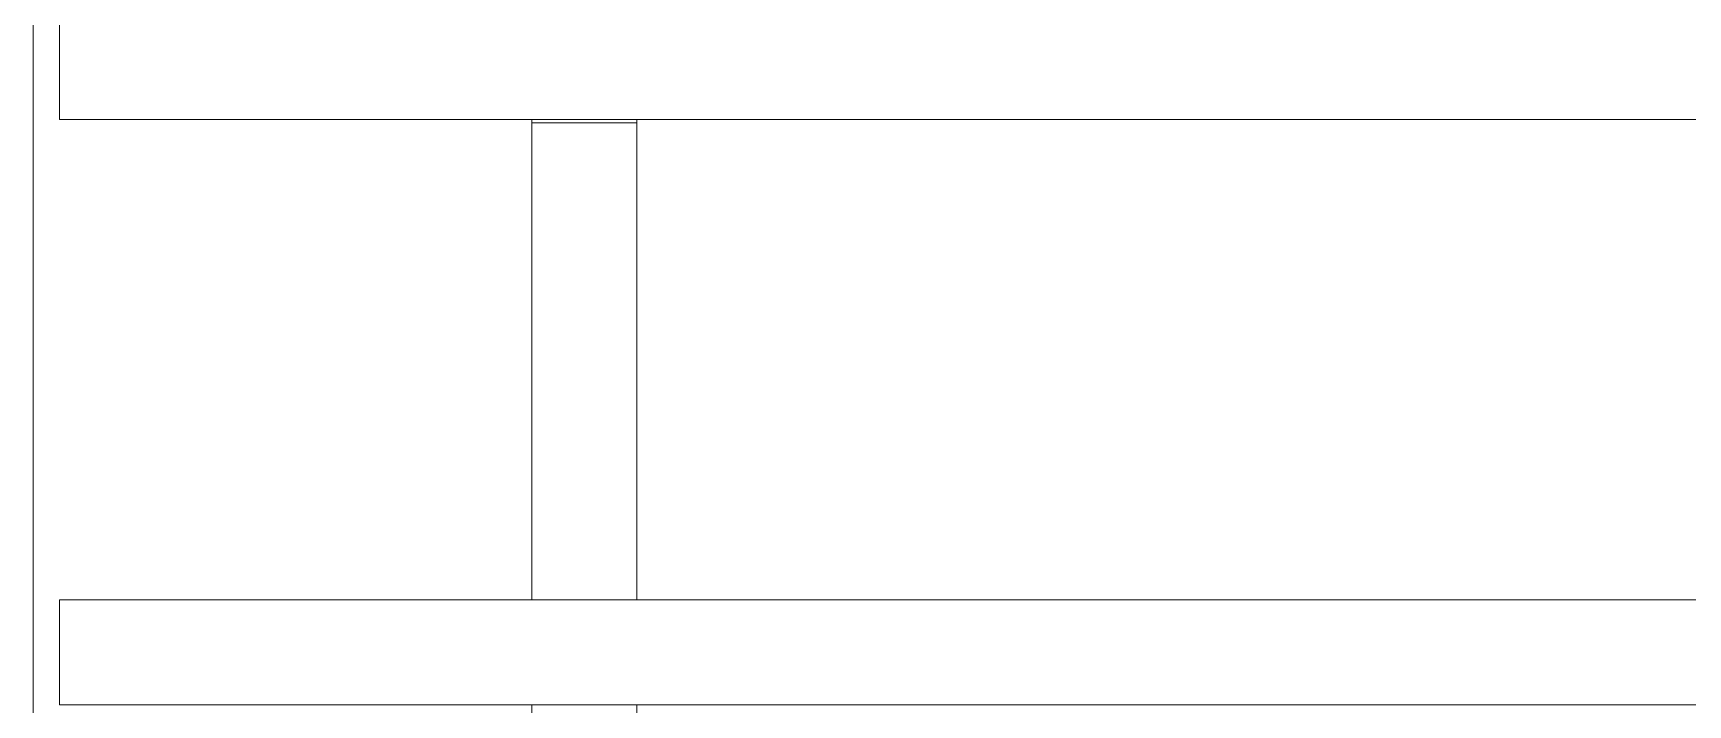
# Model space of a CAD drawing. Header units: metres. Extents: x -18.34 to -13.25, y -25.49 to -16.26.
# Drawn here: x -18.235 to -16.659, y -18.126 to -17.486 of the extents above; entities that cross this region are included whole.
import ezdxf

# ---------------------------------------------------------------- set-up
doc = ezdxf.new("R2010")
doc.units = ezdxf.units.M
doc.layers.add('_Em vista_', color=9, linetype='Continuous', lineweight=5)
doc.layers.add('Quadro estrutural', color=7, linetype='Continuous', lineweight=5)

# ---------------------------------------------------------------- blocks, each defined once
blk = doc.blocks.new('Tram - Tram-3151187-Pavimento 02 - Executivo')
at = {"layer": 'Quadro estrutural'}
for p, q in [((1.2967, 0.05), (1.7538, 0.05)), ((1.8538, 0.05), (2.311, 0.05)), ((1.7538, -0.05), (1.2967, -0.05)), ((2.311, -0.05), (1.8538, -0.05))]:
    blk.add_line(p, q, dxfattribs=at)
blk = doc.blocks.new('Tram - Tram-V4297-Pavimento 02 - Executivo')
at = {"layer": 'Quadro estrutural'}
for p, q in [((0, -0.05), (0, 0.05)), ((0, 0.05), (0.4538, 0.05)), ((0.5538, 0.05), (1.011, 0.05)), ((0.4538, -0.05), (0, -0.05)), ((1.011, -0.05), (0.5538, -0.05))]:
    blk.add_line(p, q, dxfattribs=at)
blk = doc.blocks.new('Tram - Tram-3151188-Pavimento 02 - Executivo')
at = {"layer": 'Quadro estrutural'}
for p, q in [((0, -0.05), (0, 0.05)), ((0, 0.05), (2.5, 0.05)), ((2.5, -0.05), (0, -0.05))]:
    blk.add_line(p, q, dxfattribs=at)

msp = doc.modelspace()

# ---------------------------------------------------------------- linework, layer by layer
at = {"layer": '_Em vista_'}
msp.add_line((-18.235, -16.2612), (-18.235, -21.4012), dxfattribs=at)

# ---------------------------------------------------------------- block references
at = {"layer": 'Quadro estrutural', "rotation": 270}
for name, p in [('Tram - Tram-3151187-Pavimento 02 - Executivo', (-17.71, -16.2717)), ('Tram - Tram-V4297-Pavimento 02 - Executivo', (-17.71, -17.5717))]:
    msp.add_blockref(name, p, dxfattribs=at)
at = {"layer": 'Quadro estrutural'}
for p in [(-18.21, -17.5184), (-18.21, -18.0755)]:
    msp.add_blockref('Tram - Tram-3151188-Pavimento 02 - Executivo', p, dxfattribs=at)

doc.saveas('drawing.dxf')
